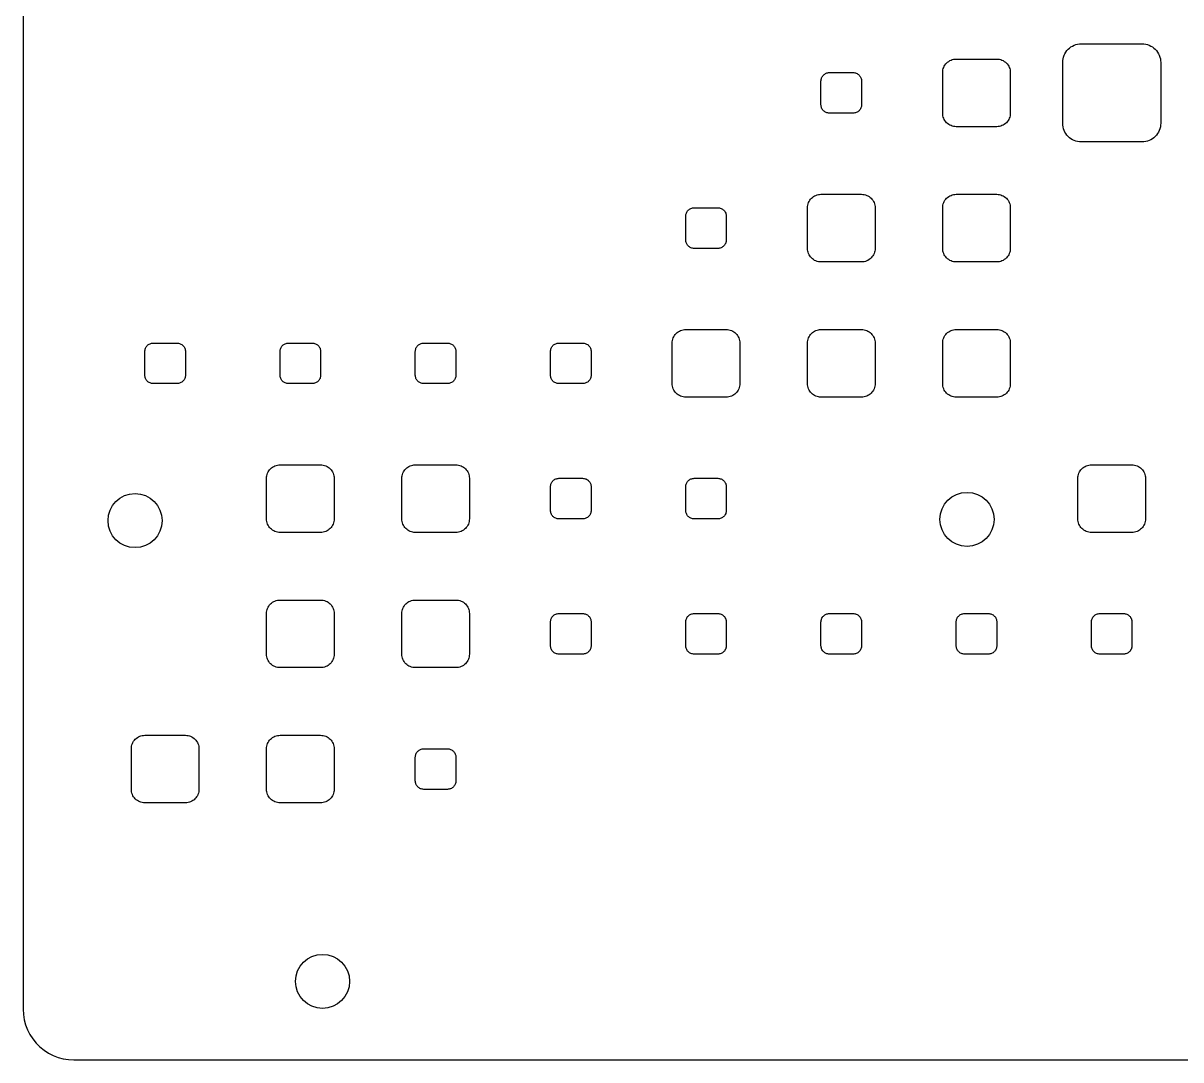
# Model space of a CAD drawing. Header units: millimetres. Extents: x 0 to 324, y 0 to 122.
# Drawn here: x 0 to 68.5, y 0 to 61.3 of the extents above; entities that cross this region are included whole.
import ezdxf

# ---------------------------------------------------------------- set-up
doc = ezdxf.new("R2010")
doc.units = ezdxf.units.MM
doc.layers.add('CUT', color=7, linetype='Continuous')

msp = doc.modelspace()

# ---------------------------------------------------------------- linework, layer by layer
at = {"layer": 'CUT'}
msp.add_lwpolyline([(0, 119.4), (0, 3), (0.016, 2.686), (0.066, 2.376), (0.147, 2.073), (0.259, 1.78), (0.402, 1.5), (0.573, 1.237), (0.771, 0.993), (0.993, 0.771), (1.237, 0.573), (1.5, 0.402), (1.78, 0.259), (2.073, 0.147), (2.376, 0.066), (2.686, 0.016), (3, 0), (132.22, 0)], dxfattribs=at)
for points in [[(66.2, 54.3), (62.6, 54.3), (62.492, 54.305), (62.385, 54.321), (62.281, 54.347), (62.179, 54.384), (62.081, 54.43), (61.989, 54.485), (61.902, 54.55), (61.822, 54.622), (61.75, 54.702), (61.685, 54.789), (61.63, 54.881), (61.584, 54.979), (61.547, 55.081), (61.521, 55.185), (61.505, 55.292), (61.5, 55.4), (61.5, 59), (61.505, 59.108), (61.521, 59.215), (61.547, 59.319), (61.584, 59.421), (61.63, 59.519), (61.685, 59.611), (61.75, 59.698), (61.822, 59.778), (61.902, 59.85), (61.989, 59.915), (62.081, 59.97), (62.179, 60.016), (62.281, 60.053), (62.385, 60.079), (62.492, 60.095), (62.6, 60.1), (66.2, 60.1), (66.308, 60.095), (66.415, 60.079), (66.519, 60.053), (66.621, 60.016), (66.719, 59.97), (66.811, 59.915), (66.898, 59.85), (66.978, 59.778), (67.05, 59.698), (67.115, 59.611), (67.17, 59.519), (67.216, 59.421), (67.253, 59.319), (67.279, 59.215), (67.295, 59.108), (67.3, 59), (67.3, 55.4), (67.295, 55.292), (67.279, 55.185), (67.253, 55.081), (67.216, 54.979), (67.17, 54.881), (67.115, 54.789), (67.05, 54.702), (66.978, 54.622), (66.898, 54.55), (66.811, 54.485), (66.719, 54.43), (66.621, 54.384), (66.519, 54.347), (66.415, 54.321), (66.308, 54.305)], [(57.6, 55.2), (55.2, 55.2), (55.122, 55.204), (55.044, 55.215), (54.968, 55.234), (54.894, 55.261), (54.823, 55.294), (54.756, 55.335), (54.692, 55.382), (54.634, 55.434), (54.582, 55.492), (54.535, 55.556), (54.494, 55.623), (54.461, 55.694), (54.434, 55.768), (54.415, 55.844), (54.404, 55.922), (54.4, 56), (54.4, 58.4), (54.404, 58.478), (54.415, 58.556), (54.434, 58.632), (54.461, 58.706), (54.494, 58.777), (54.535, 58.844), (54.582, 58.908), (54.634, 58.966), (54.692, 59.018), (54.756, 59.065), (54.823, 59.106), (54.894, 59.139), (54.968, 59.166), (55.044, 59.185), (55.122, 59.196), (55.2, 59.2), (57.6, 59.2), (57.678, 59.196), (57.756, 59.185), (57.832, 59.166), (57.906, 59.139), (57.977, 59.106), (58.044, 59.065), (58.108, 59.018), (58.166, 58.966), (58.218, 58.908), (58.265, 58.844), (58.306, 58.777), (58.339, 58.706), (58.366, 58.632), (58.385, 58.556), (58.396, 58.478), (58.4, 58.4), (58.4, 56), (58.396, 55.922), (58.385, 55.844), (58.366, 55.768), (58.339, 55.694), (58.306, 55.623), (58.265, 55.556), (58.218, 55.492), (58.166, 55.434), (58.108, 55.382), (58.044, 55.335), (57.977, 55.294), (57.906, 55.261), (57.832, 55.234), (57.756, 55.215), (57.678, 55.204)], [(49.149, 56.002), (49.1, 56), (47.7, 56), (47.651, 56.002), (47.602, 56.01), (47.555, 56.022), (47.509, 56.038), (47.464, 56.059), (47.422, 56.084), (47.383, 56.113), (47.346, 56.146), (47.313, 56.183), (47.284, 56.222), (47.259, 56.264), (47.238, 56.309), (47.222, 56.355), (47.21, 56.402), (47.202, 56.451), (47.2, 56.5), (47.2, 57.9), (47.202, 57.949), (47.21, 57.998), (47.222, 58.045), (47.238, 58.091), (47.259, 58.136), (47.284, 58.178), (47.313, 58.217), (47.346, 58.254), (47.383, 58.287), (47.422, 58.316), (47.464, 58.341), (47.509, 58.362), (47.555, 58.378), (47.602, 58.39), (47.651, 58.398), (47.7, 58.4), (49.1, 58.4), (49.149, 58.398), (49.198, 58.39), (49.245, 58.378), (49.291, 58.362), (49.336, 58.341), (49.378, 58.316), (49.417, 58.287), (49.454, 58.254), (49.487, 58.217), (49.516, 58.178), (49.541, 58.136), (49.562, 58.091), (49.578, 58.045), (49.59, 57.998), (49.598, 57.949), (49.6, 57.9), (49.6, 56.5), (49.598, 56.451), (49.59, 56.402), (49.578, 56.355), (49.562, 56.309), (49.541, 56.264), (49.516, 56.222), (49.487, 56.183), (49.454, 56.146), (49.417, 56.113), (49.378, 56.084), (49.336, 56.059), (49.291, 56.038), (49.245, 56.022), (49.198, 56.01)], [(49.678, 47.204), (49.6, 47.2), (47.2, 47.2), (47.122, 47.204), (47.044, 47.215), (46.968, 47.234), (46.894, 47.261), (46.823, 47.294), (46.756, 47.335), (46.692, 47.382), (46.634, 47.434), (46.582, 47.492), (46.535, 47.556), (46.494, 47.623), (46.461, 47.694), (46.434, 47.768), (46.415, 47.844), (46.404, 47.922), (46.4, 48), (46.4, 50.4), (46.404, 50.478), (46.415, 50.556), (46.434, 50.632), (46.461, 50.706), (46.494, 50.777), (46.535, 50.844), (46.582, 50.908), (46.634, 50.966), (46.692, 51.018), (46.756, 51.065), (46.823, 51.106), (46.894, 51.139), (46.968, 51.166), (47.044, 51.185), (47.122, 51.196), (47.2, 51.2), (49.6, 51.2), (49.678, 51.196), (49.756, 51.185), (49.832, 51.166), (49.906, 51.139), (49.977, 51.106), (50.044, 51.065), (50.108, 51.018), (50.166, 50.966), (50.218, 50.908), (50.265, 50.844), (50.306, 50.777), (50.339, 50.706), (50.366, 50.632), (50.385, 50.556), (50.396, 50.478), (50.4, 50.4), (50.4, 48), (50.396, 47.922), (50.385, 47.844), (50.366, 47.768), (50.339, 47.694), (50.306, 47.623), (50.265, 47.556), (50.218, 47.492), (50.166, 47.434), (50.108, 47.382), (50.044, 47.335), (49.977, 47.294), (49.906, 47.261), (49.832, 47.234), (49.756, 47.215)], [(57.6, 47.2), (55.2, 47.2), (55.122, 47.204), (55.044, 47.215), (54.968, 47.234), (54.894, 47.261), (54.823, 47.294), (54.756, 47.335), (54.692, 47.382), (54.634, 47.434), (54.582, 47.492), (54.535, 47.556), (54.494, 47.623), (54.461, 47.694), (54.434, 47.768), (54.415, 47.844), (54.404, 47.922), (54.4, 48), (54.4, 50.4), (54.404, 50.478), (54.415, 50.556), (54.434, 50.632), (54.461, 50.706), (54.494, 50.777), (54.535, 50.844), (54.582, 50.908), (54.634, 50.966), (54.692, 51.018), (54.756, 51.065), (54.823, 51.106), (54.894, 51.139), (54.968, 51.166), (55.044, 51.185), (55.122, 51.196), (55.2, 51.2), (57.6, 51.2), (57.678, 51.196), (57.756, 51.185), (57.832, 51.166), (57.906, 51.139), (57.977, 51.106), (58.044, 51.065), (58.108, 51.018), (58.166, 50.966), (58.218, 50.908), (58.265, 50.844), (58.306, 50.777), (58.339, 50.706), (58.366, 50.632), (58.385, 50.556), (58.396, 50.478), (58.4, 50.4), (58.4, 48), (58.396, 47.922), (58.385, 47.844), (58.366, 47.768), (58.339, 47.694), (58.306, 47.623), (58.265, 47.556), (58.218, 47.492), (58.166, 47.434), (58.108, 47.382), (58.044, 47.335), (57.977, 47.294), (57.906, 47.261), (57.832, 47.234), (57.756, 47.215), (57.678, 47.204)], [(41.1, 48), (39.7, 48), (39.651, 48.002), (39.602, 48.01), (39.555, 48.022), (39.509, 48.038), (39.464, 48.059), (39.422, 48.084), (39.383, 48.113), (39.346, 48.146), (39.313, 48.183), (39.284, 48.222), (39.259, 48.264), (39.238, 48.309), (39.222, 48.355), (39.21, 48.402), (39.202, 48.451), (39.2, 48.5), (39.2, 49.9), (39.202, 49.949), (39.21, 49.998), (39.222, 50.045), (39.238, 50.091), (39.259, 50.136), (39.284, 50.178), (39.313, 50.217), (39.346, 50.254), (39.383, 50.287), (39.422, 50.316), (39.464, 50.341), (39.509, 50.362), (39.555, 50.378), (39.602, 50.39), (39.651, 50.398), (39.7, 50.4), (41.1, 50.4), (41.149, 50.398), (41.198, 50.39), (41.245, 50.378), (41.291, 50.362), (41.336, 50.341), (41.378, 50.316), (41.417, 50.287), (41.454, 50.254), (41.487, 50.217), (41.516, 50.178), (41.541, 50.136), (41.562, 50.091), (41.578, 50.045), (41.59, 49.998), (41.598, 49.949), (41.6, 49.9), (41.6, 48.5), (41.598, 48.451), (41.59, 48.402), (41.578, 48.355), (41.562, 48.309), (41.541, 48.264), (41.516, 48.222), (41.487, 48.183), (41.454, 48.146), (41.417, 48.113), (41.378, 48.084), (41.336, 48.059), (41.291, 48.038), (41.245, 48.022), (41.198, 48.01), (41.149, 48.002)], [(41.6, 39.2), (39.2, 39.2), (39.122, 39.204), (39.044, 39.215), (38.968, 39.234), (38.894, 39.261), (38.823, 39.294), (38.756, 39.335), (38.692, 39.382), (38.634, 39.434), (38.582, 39.492), (38.535, 39.556), (38.494, 39.623), (38.461, 39.694), (38.434, 39.768), (38.415, 39.844), (38.404, 39.922), (38.4, 40), (38.4, 42.4), (38.404, 42.478), (38.415, 42.556), (38.434, 42.632), (38.461, 42.706), (38.494, 42.777), (38.535, 42.844), (38.582, 42.908), (38.634, 42.966), (38.692, 43.018), (38.756, 43.065), (38.823, 43.106), (38.894, 43.139), (38.968, 43.166), (39.044, 43.185), (39.122, 43.196), (39.2, 43.2), (41.6, 43.2), (41.678, 43.196), (41.756, 43.185), (41.832, 43.166), (41.906, 43.139), (41.977, 43.106), (42.044, 43.065), (42.108, 43.018), (42.166, 42.966), (42.218, 42.908), (42.265, 42.844), (42.306, 42.777), (42.339, 42.706), (42.366, 42.632), (42.385, 42.556), (42.396, 42.478), (42.4, 42.4), (42.4, 40), (42.396, 39.922), (42.385, 39.844), (42.366, 39.768), (42.339, 39.694), (42.306, 39.623), (42.265, 39.556), (42.218, 39.492), (42.166, 39.434), (42.108, 39.382), (42.044, 39.335), (41.977, 39.294), (41.906, 39.261), (41.832, 39.234), (41.756, 39.215), (41.678, 39.204)], [(49.678, 39.204), (49.6, 39.2), (47.2, 39.2), (47.122, 39.204), (47.044, 39.215), (46.968, 39.234), (46.894, 39.261), (46.823, 39.294), (46.756, 39.335), (46.692, 39.382), (46.634, 39.434), (46.582, 39.492), (46.535, 39.556), (46.494, 39.623), (46.461, 39.694), (46.434, 39.768), (46.415, 39.844), (46.404, 39.922), (46.4, 40), (46.4, 42.4), (46.404, 42.478), (46.415, 42.556), (46.434, 42.632), (46.461, 42.706), (46.494, 42.777), (46.535, 42.844), (46.582, 42.908), (46.634, 42.966), (46.692, 43.018), (46.756, 43.065), (46.823, 43.106), (46.894, 43.139), (46.968, 43.166), (47.044, 43.185), (47.122, 43.196), (47.2, 43.2), (49.6, 43.2), (49.678, 43.196), (49.756, 43.185), (49.832, 43.166), (49.906, 43.139), (49.977, 43.106), (50.044, 43.065), (50.108, 43.018), (50.166, 42.966), (50.218, 42.908), (50.265, 42.844), (50.306, 42.777), (50.339, 42.706), (50.366, 42.632), (50.385, 42.556), (50.396, 42.478), (50.4, 42.4), (50.4, 40), (50.396, 39.922), (50.385, 39.844), (50.366, 39.768), (50.339, 39.694), (50.306, 39.623), (50.265, 39.556), (50.218, 39.492), (50.166, 39.434), (50.108, 39.382), (50.044, 39.335), (49.977, 39.294), (49.906, 39.261), (49.832, 39.234), (49.756, 39.215)], [(57.756, 39.215), (57.678, 39.204), (57.6, 39.2), (55.2, 39.2), (55.122, 39.204), (55.044, 39.215), (54.968, 39.234), (54.894, 39.261), (54.823, 39.294), (54.756, 39.335), (54.692, 39.382), (54.634, 39.434), (54.582, 39.492), (54.535, 39.556), (54.494, 39.623), (54.461, 39.694), (54.434, 39.768), (54.415, 39.844), (54.404, 39.922), (54.4, 40), (54.4, 42.4), (54.404, 42.478), (54.415, 42.556), (54.434, 42.632), (54.461, 42.706), (54.494, 42.777), (54.535, 42.844), (54.582, 42.908), (54.634, 42.966), (54.692, 43.018), (54.756, 43.065), (54.823, 43.106), (54.894, 43.139), (54.968, 43.166), (55.044, 43.185), (55.122, 43.196), (55.2, 43.2), (57.6, 43.2), (57.678, 43.196), (57.756, 43.185), (57.832, 43.166), (57.906, 43.139), (57.977, 43.106), (58.044, 43.065), (58.108, 43.018), (58.166, 42.966), (58.218, 42.908), (58.265, 42.844), (58.306, 42.777), (58.339, 42.706), (58.366, 42.632), (58.385, 42.556), (58.396, 42.478), (58.4, 42.4), (58.4, 40), (58.396, 39.922), (58.385, 39.844), (58.366, 39.768), (58.339, 39.694), (58.306, 39.623), (58.265, 39.556), (58.218, 39.492), (58.166, 39.434), (58.108, 39.382), (58.044, 39.335), (57.977, 39.294), (57.906, 39.261), (57.832, 39.234)], [(9.149, 40.002), (9.1, 40), (7.7, 40), (7.651, 40.002), (7.602, 40.01), (7.555, 40.022), (7.509, 40.038), (7.464, 40.059), (7.422, 40.084), (7.383, 40.113), (7.346, 40.146), (7.313, 40.183), (7.284, 40.222), (7.259, 40.264), (7.238, 40.309), (7.222, 40.355), (7.21, 40.402), (7.202, 40.451), (7.2, 40.5), (7.2, 41.9), (7.202, 41.949), (7.21, 41.998), (7.222, 42.045), (7.238, 42.091), (7.259, 42.136), (7.284, 42.178), (7.313, 42.217), (7.346, 42.254), (7.383, 42.287), (7.422, 42.316), (7.464, 42.341), (7.509, 42.362), (7.555, 42.378), (7.602, 42.39), (7.651, 42.398), (7.7, 42.4), (9.1, 42.4), (9.149, 42.398), (9.198, 42.39), (9.245, 42.378), (9.291, 42.362), (9.336, 42.341), (9.378, 42.316), (9.417, 42.287), (9.454, 42.254), (9.487, 42.217), (9.516, 42.178), (9.541, 42.136), (9.562, 42.091), (9.578, 42.045), (9.59, 41.998), (9.598, 41.949), (9.6, 41.9), (9.6, 40.5), (9.598, 40.451), (9.59, 40.402), (9.578, 40.355), (9.562, 40.309), (9.541, 40.264), (9.516, 40.222), (9.487, 40.183), (9.454, 40.146), (9.417, 40.113), (9.378, 40.084), (9.336, 40.059), (9.291, 40.038), (9.245, 40.022), (9.198, 40.01)], [(17.149, 40.002), (17.1, 40), (15.7, 40), (15.651, 40.002), (15.602, 40.01), (15.555, 40.022), (15.509, 40.038), (15.464, 40.059), (15.422, 40.084), (15.383, 40.113), (15.346, 40.146), (15.313, 40.183), (15.284, 40.222), (15.259, 40.264), (15.238, 40.309), (15.222, 40.355), (15.21, 40.402), (15.202, 40.451), (15.2, 40.5), (15.2, 41.9), (15.202, 41.949), (15.21, 41.998), (15.222, 42.045), (15.238, 42.091), (15.259, 42.136), (15.284, 42.178), (15.313, 42.217), (15.346, 42.254), (15.383, 42.287), (15.422, 42.316), (15.464, 42.341), (15.509, 42.362), (15.555, 42.378), (15.602, 42.39), (15.651, 42.398), (15.7, 42.4), (17.1, 42.4), (17.149, 42.398), (17.198, 42.39), (17.245, 42.378), (17.291, 42.362), (17.336, 42.341), (17.378, 42.316), (17.417, 42.287), (17.454, 42.254), (17.487, 42.217), (17.516, 42.178), (17.541, 42.136), (17.562, 42.091), (17.578, 42.045), (17.59, 41.998), (17.598, 41.949), (17.6, 41.9), (17.6, 40.5), (17.598, 40.451), (17.59, 40.402), (17.578, 40.355), (17.562, 40.309), (17.541, 40.264), (17.516, 40.222), (17.487, 40.183), (17.454, 40.146), (17.417, 40.113), (17.378, 40.084), (17.336, 40.059), (17.291, 40.038), (17.245, 40.022), (17.198, 40.01)], [(25.1, 40), (23.7, 40), (23.651, 40.002), (23.602, 40.01), (23.555, 40.022), (23.509, 40.038), (23.464, 40.059), (23.422, 40.084), (23.383, 40.113), (23.346, 40.146), (23.313, 40.183), (23.284, 40.222), (23.259, 40.264), (23.238, 40.309), (23.222, 40.355), (23.21, 40.402), (23.202, 40.451), (23.2, 40.5), (23.2, 41.9), (23.202, 41.949), (23.21, 41.998), (23.222, 42.045), (23.238, 42.091), (23.259, 42.136), (23.284, 42.178), (23.313, 42.217), (23.346, 42.254), (23.383, 42.287), (23.422, 42.316), (23.464, 42.341), (23.509, 42.362), (23.555, 42.378), (23.602, 42.39), (23.651, 42.398), (23.7, 42.4), (25.1, 42.4), (25.149, 42.398), (25.198, 42.39), (25.245, 42.378), (25.291, 42.362), (25.336, 42.341), (25.378, 42.316), (25.417, 42.287), (25.454, 42.254), (25.487, 42.217), (25.516, 42.178), (25.541, 42.136), (25.562, 42.091), (25.578, 42.045), (25.59, 41.998), (25.598, 41.949), (25.6, 41.9), (25.6, 40.5), (25.598, 40.451), (25.59, 40.402), (25.578, 40.355), (25.562, 40.309), (25.541, 40.264), (25.516, 40.222), (25.487, 40.183), (25.454, 40.146), (25.417, 40.113), (25.378, 40.084), (25.336, 40.059), (25.291, 40.038), (25.245, 40.022), (25.198, 40.01), (25.149, 40.002)], [(33.1, 40), (31.7, 40), (31.651, 40.002), (31.602, 40.01), (31.555, 40.022), (31.509, 40.038), (31.464, 40.059), (31.422, 40.084), (31.383, 40.113), (31.346, 40.146), (31.313, 40.183), (31.284, 40.222), (31.259, 40.264), (31.238, 40.309), (31.222, 40.355), (31.21, 40.402), (31.202, 40.451), (31.2, 40.5), (31.2, 41.9), (31.202, 41.949), (31.21, 41.998), (31.222, 42.045), (31.238, 42.091), (31.259, 42.136), (31.284, 42.178), (31.313, 42.217), (31.346, 42.254), (31.383, 42.287), (31.422, 42.316), (31.464, 42.341), (31.509, 42.362), (31.555, 42.378), (31.602, 42.39), (31.651, 42.398), (31.7, 42.4), (33.1, 42.4), (33.149, 42.398), (33.198, 42.39), (33.245, 42.378), (33.291, 42.362), (33.336, 42.341), (33.378, 42.316), (33.417, 42.287), (33.454, 42.254), (33.487, 42.217), (33.516, 42.178), (33.541, 42.136), (33.562, 42.091), (33.578, 42.045), (33.59, 41.998), (33.598, 41.949), (33.6, 41.9), (33.6, 40.5), (33.598, 40.451), (33.59, 40.402), (33.578, 40.355), (33.562, 40.309), (33.541, 40.264), (33.516, 40.222), (33.487, 40.183), (33.454, 40.146), (33.417, 40.113), (33.378, 40.084), (33.336, 40.059), (33.291, 40.038), (33.245, 40.022), (33.198, 40.01), (33.149, 40.002)], [(17.6, 31.2), (15.2, 31.2), (15.122, 31.204), (15.044, 31.215), (14.968, 31.234), (14.894, 31.261), (14.823, 31.294), (14.756, 31.335), (14.692, 31.382), (14.634, 31.434), (14.582, 31.492), (14.535, 31.556), (14.494, 31.623), (14.461, 31.694), (14.434, 31.768), (14.415, 31.844), (14.404, 31.922), (14.4, 32), (14.4, 34.4), (14.404, 34.478), (14.415, 34.556), (14.434, 34.632), (14.461, 34.706), (14.494, 34.777), (14.535, 34.844), (14.582, 34.908), (14.634, 34.966), (14.692, 35.018), (14.756, 35.065), (14.823, 35.106), (14.894, 35.139), (14.968, 35.166), (15.044, 35.185), (15.122, 35.196), (15.2, 35.2), (17.6, 35.2), (17.678, 35.196), (17.756, 35.185), (17.832, 35.166), (17.906, 35.139), (17.977, 35.106), (18.044, 35.065), (18.108, 35.018), (18.166, 34.966), (18.218, 34.908), (18.265, 34.844), (18.306, 34.777), (18.339, 34.706), (18.366, 34.632), (18.385, 34.556), (18.396, 34.478), (18.4, 34.4), (18.4, 32), (18.396, 31.922), (18.385, 31.844), (18.366, 31.768), (18.339, 31.694), (18.306, 31.623), (18.265, 31.556), (18.218, 31.492), (18.166, 31.434), (18.108, 31.382), (18.044, 31.335), (17.977, 31.294), (17.906, 31.261), (17.832, 31.234), (17.756, 31.215), (17.678, 31.204)], [(25.6, 31.2), (23.2, 31.2), (23.122, 31.204), (23.044, 31.215), (22.968, 31.234), (22.894, 31.261), (22.823, 31.294), (22.756, 31.335), (22.692, 31.382), (22.634, 31.434), (22.582, 31.492), (22.535, 31.556), (22.494, 31.623), (22.461, 31.694), (22.434, 31.768), (22.415, 31.844), (22.404, 31.922), (22.4, 32), (22.4, 34.4), (22.404, 34.478), (22.415, 34.556), (22.434, 34.632), (22.461, 34.706), (22.494, 34.777), (22.535, 34.844), (22.582, 34.908), (22.634, 34.966), (22.692, 35.018), (22.756, 35.065), (22.823, 35.106), (22.894, 35.139), (22.968, 35.166), (23.044, 35.185), (23.122, 35.196), (23.2, 35.2), (25.6, 35.2), (25.678, 35.196), (25.756, 35.185), (25.832, 35.166), (25.906, 35.139), (25.977, 35.106), (26.044, 35.065), (26.108, 35.018), (26.166, 34.966), (26.218, 34.908), (26.265, 34.844), (26.306, 34.777), (26.339, 34.706), (26.366, 34.632), (26.385, 34.556), (26.396, 34.478), (26.4, 34.4), (26.4, 32), (26.396, 31.922), (26.385, 31.844), (26.366, 31.768), (26.339, 31.694), (26.306, 31.623), (26.265, 31.556), (26.218, 31.492), (26.166, 31.434), (26.108, 31.382), (26.044, 31.335), (25.977, 31.294), (25.906, 31.261), (25.832, 31.234), (25.756, 31.215), (25.678, 31.204)], [(65.6, 31.2), (63.2, 31.2), (63.122, 31.204), (63.044, 31.215), (62.968, 31.234), (62.894, 31.261), (62.823, 31.294), (62.756, 31.335), (62.692, 31.382), (62.634, 31.434), (62.582, 31.492), (62.535, 31.556), (62.494, 31.623), (62.461, 31.694), (62.434, 31.768), (62.415, 31.844), (62.404, 31.922), (62.4, 32), (62.4, 34.4), (62.404, 34.478), (62.415, 34.556), (62.434, 34.632), (62.461, 34.706), (62.494, 34.777), (62.535, 34.844), (62.582, 34.908), (62.634, 34.966), (62.692, 35.018), (62.756, 35.065), (62.823, 35.106), (62.894, 35.139), (62.968, 35.166), (63.044, 35.185), (63.122, 35.196), (63.2, 35.2), (65.6, 35.2), (65.678, 35.196), (65.756, 35.185), (65.832, 35.166), (65.906, 35.139), (65.977, 35.106), (66.044, 35.065), (66.108, 35.018), (66.166, 34.966), (66.218, 34.908), (66.265, 34.844), (66.306, 34.777), (66.339, 34.706), (66.366, 34.632), (66.385, 34.556), (66.396, 34.478), (66.4, 34.4), (66.4, 32), (66.396, 31.922), (66.385, 31.844), (66.366, 31.768), (66.339, 31.694), (66.306, 31.623), (66.265, 31.556), (66.218, 31.492), (66.166, 31.434), (66.108, 31.382), (66.044, 31.335), (65.977, 31.294), (65.906, 31.261), (65.832, 31.234), (65.756, 31.215), (65.678, 31.204)], [(33.149, 32.002), (33.1, 32), (31.7, 32), (31.651, 32.002), (31.602, 32.01), (31.555, 32.022), (31.509, 32.038), (31.464, 32.059), (31.422, 32.084), (31.383, 32.113), (31.346, 32.146), (31.313, 32.183), (31.284, 32.222), (31.259, 32.264), (31.238, 32.309), (31.222, 32.355), (31.21, 32.402), (31.202, 32.451), (31.2, 32.5), (31.2, 33.9), (31.202, 33.949), (31.21, 33.998), (31.222, 34.045), (31.238, 34.091), (31.259, 34.136), (31.284, 34.178), (31.313, 34.217), (31.346, 34.254), (31.383, 34.287), (31.422, 34.316), (31.464, 34.341), (31.509, 34.362), (31.555, 34.378), (31.602, 34.39), (31.651, 34.398), (31.7, 34.4), (33.1, 34.4), (33.149, 34.398), (33.198, 34.39), (33.245, 34.378), (33.291, 34.362), (33.336, 34.341), (33.378, 34.316), (33.417, 34.287), (33.454, 34.254), (33.487, 34.217), (33.516, 34.178), (33.541, 34.136), (33.562, 34.091), (33.578, 34.045), (33.59, 33.998), (33.598, 33.949), (33.6, 33.9), (33.6, 32.5), (33.598, 32.451), (33.59, 32.402), (33.578, 32.355), (33.562, 32.309), (33.541, 32.264), (33.516, 32.222), (33.487, 32.183), (33.454, 32.146), (33.417, 32.113), (33.378, 32.084), (33.336, 32.059), (33.291, 32.038), (33.245, 32.022), (33.198, 32.01)], [(41.1, 32), (39.7, 32), (39.651, 32.002), (39.602, 32.01), (39.555, 32.022), (39.509, 32.038), (39.464, 32.059), (39.422, 32.084), (39.383, 32.113), (39.346, 32.146), (39.313, 32.183), (39.284, 32.222), (39.259, 32.264), (39.238, 32.309), (39.222, 32.355), (39.21, 32.402), (39.202, 32.451), (39.2, 32.5), (39.2, 33.9), (39.202, 33.949), (39.21, 33.998), (39.222, 34.045), (39.238, 34.091), (39.259, 34.136), (39.284, 34.178), (39.313, 34.217), (39.346, 34.254), (39.383, 34.287), (39.422, 34.316), (39.464, 34.341), (39.509, 34.362), (39.555, 34.378), (39.602, 34.39), (39.651, 34.398), (39.7, 34.4), (41.1, 34.4), (41.149, 34.398), (41.198, 34.39), (41.245, 34.378), (41.291, 34.362), (41.336, 34.341), (41.378, 34.316), (41.417, 34.287), (41.454, 34.254), (41.487, 34.217), (41.516, 34.178), (41.541, 34.136), (41.562, 34.091), (41.578, 34.045), (41.59, 33.998), (41.598, 33.949), (41.6, 33.9), (41.6, 32.5), (41.598, 32.451), (41.59, 32.402), (41.578, 32.355), (41.562, 32.309), (41.541, 32.264), (41.516, 32.222), (41.487, 32.183), (41.454, 32.146), (41.417, 32.113), (41.378, 32.084), (41.336, 32.059), (41.291, 32.038), (41.245, 32.022), (41.198, 32.01), (41.149, 32.002)], [(17.6, 23.2), (15.2, 23.2), (15.122, 23.204), (15.044, 23.215), (14.968, 23.234), (14.894, 23.261), (14.823, 23.294), (14.756, 23.335), (14.692, 23.382), (14.634, 23.434), (14.582, 23.492), (14.535, 23.556), (14.494, 23.623), (14.461, 23.694), (14.434, 23.768), (14.415, 23.844), (14.404, 23.922), (14.4, 24), (14.4, 26.4), (14.404, 26.478), (14.415, 26.556), (14.434, 26.632), (14.461, 26.706), (14.494, 26.777), (14.535, 26.844), (14.582, 26.908), (14.634, 26.966), (14.692, 27.018), (14.756, 27.065), (14.823, 27.106), (14.894, 27.139), (14.968, 27.166), (15.044, 27.185), (15.122, 27.196), (15.2, 27.2), (17.6, 27.2), (17.678, 27.196), (17.756, 27.185), (17.832, 27.166), (17.906, 27.139), (17.977, 27.106), (18.044, 27.065), (18.108, 27.018), (18.166, 26.966), (18.218, 26.908), (18.265, 26.844), (18.306, 26.777), (18.339, 26.706), (18.366, 26.632), (18.385, 26.556), (18.396, 26.478), (18.4, 26.4), (18.4, 24), (18.396, 23.922), (18.385, 23.844), (18.366, 23.768), (18.339, 23.694), (18.306, 23.623), (18.265, 23.556), (18.218, 23.492), (18.166, 23.434), (18.108, 23.382), (18.044, 23.335), (17.977, 23.294), (17.906, 23.261), (17.832, 23.234), (17.756, 23.215), (17.678, 23.204)], [(25.678, 23.204), (25.6, 23.2), (23.2, 23.2), (23.122, 23.204), (23.044, 23.215), (22.968, 23.234), (22.894, 23.261), (22.823, 23.294), (22.756, 23.335), (22.692, 23.382), (22.634, 23.434), (22.582, 23.492), (22.535, 23.556), (22.494, 23.623), (22.461, 23.694), (22.434, 23.768), (22.415, 23.844), (22.404, 23.922), (22.4, 24), (22.4, 26.4), (22.404, 26.478), (22.415, 26.556), (22.434, 26.632), (22.461, 26.706), (22.494, 26.777), (22.535, 26.844), (22.582, 26.908), (22.634, 26.966), (22.692, 27.018), (22.756, 27.065), (22.823, 27.106), (22.894, 27.139), (22.968, 27.166), (23.044, 27.185), (23.122, 27.196), (23.2, 27.2), (25.6, 27.2), (25.678, 27.196), (25.756, 27.185), (25.832, 27.166), (25.906, 27.139), (25.977, 27.106), (26.044, 27.065), (26.108, 27.018), (26.166, 26.966), (26.218, 26.908), (26.265, 26.844), (26.306, 26.777), (26.339, 26.706), (26.366, 26.632), (26.385, 26.556), (26.396, 26.478), (26.4, 26.4), (26.4, 24), (26.396, 23.922), (26.385, 23.844), (26.366, 23.768), (26.339, 23.694), (26.306, 23.623), (26.265, 23.556), (26.218, 23.492), (26.166, 23.434), (26.108, 23.382), (26.044, 23.335), (25.977, 23.294), (25.906, 23.261), (25.832, 23.234), (25.756, 23.215)], [(33.149, 24.002), (33.1, 24), (31.7, 24), (31.651, 24.002), (31.602, 24.01), (31.555, 24.022), (31.509, 24.038), (31.464, 24.059), (31.422, 24.084), (31.383, 24.113), (31.346, 24.146), (31.313, 24.183), (31.284, 24.222), (31.259, 24.264), (31.238, 24.309), (31.222, 24.355), (31.21, 24.402), (31.202, 24.451), (31.2, 24.5), (31.2, 25.9), (31.202, 25.949), (31.21, 25.998), (31.222, 26.045), (31.238, 26.091), (31.259, 26.136), (31.284, 26.178), (31.313, 26.217), (31.346, 26.254), (31.383, 26.287), (31.422, 26.316), (31.464, 26.341), (31.509, 26.362), (31.555, 26.378), (31.602, 26.39), (31.651, 26.398), (31.7, 26.4), (33.1, 26.4), (33.149, 26.398), (33.198, 26.39), (33.245, 26.378), (33.291, 26.362), (33.336, 26.341), (33.378, 26.316), (33.417, 26.287), (33.454, 26.254), (33.487, 26.217), (33.516, 26.178), (33.541, 26.136), (33.562, 26.091), (33.578, 26.045), (33.59, 25.998), (33.598, 25.949), (33.6, 25.9), (33.6, 24.5), (33.598, 24.451), (33.59, 24.402), (33.578, 24.355), (33.562, 24.309), (33.541, 24.264), (33.516, 24.222), (33.487, 24.183), (33.454, 24.146), (33.417, 24.113), (33.378, 24.084), (33.336, 24.059), (33.291, 24.038), (33.245, 24.022), (33.198, 24.01)], [(41.149, 24.002), (41.1, 24), (39.7, 24), (39.651, 24.002), (39.602, 24.01), (39.555, 24.022), (39.509, 24.038), (39.464, 24.059), (39.422, 24.084), (39.383, 24.113), (39.346, 24.146), (39.313, 24.183), (39.284, 24.222), (39.259, 24.264), (39.238, 24.309), (39.222, 24.355), (39.21, 24.402), (39.202, 24.451), (39.2, 24.5), (39.2, 25.9), (39.202, 25.949), (39.21, 25.998), (39.222, 26.045), (39.238, 26.091), (39.259, 26.136), (39.284, 26.178), (39.313, 26.217), (39.346, 26.254), (39.383, 26.287), (39.422, 26.316), (39.464, 26.341), (39.509, 26.362), (39.555, 26.378), (39.602, 26.39), (39.651, 26.398), (39.7, 26.4), (41.1, 26.4), (41.149, 26.398), (41.198, 26.39), (41.245, 26.378), (41.291, 26.362), (41.336, 26.341), (41.378, 26.316), (41.417, 26.287), (41.454, 26.254), (41.487, 26.217), (41.516, 26.178), (41.541, 26.136), (41.562, 26.091), (41.578, 26.045), (41.59, 25.998), (41.598, 25.949), (41.6, 25.9), (41.6, 24.5), (41.598, 24.451), (41.59, 24.402), (41.578, 24.355), (41.562, 24.309), (41.541, 24.264), (41.516, 24.222), (41.487, 24.183), (41.454, 24.146), (41.417, 24.113), (41.378, 24.084), (41.336, 24.059), (41.291, 24.038), (41.245, 24.022), (41.198, 24.01)], [(49.149, 24.002), (49.1, 24), (47.7, 24), (47.651, 24.002), (47.602, 24.01), (47.555, 24.022), (47.509, 24.038), (47.464, 24.059), (47.422, 24.084), (47.383, 24.113), (47.346, 24.146), (47.313, 24.183), (47.284, 24.222), (47.259, 24.264), (47.238, 24.309), (47.222, 24.355), (47.21, 24.402), (47.202, 24.451), (47.2, 24.5), (47.2, 25.9), (47.202, 25.949), (47.21, 25.998), (47.222, 26.045), (47.238, 26.091), (47.259, 26.136), (47.284, 26.178), (47.313, 26.217), (47.346, 26.254), (47.383, 26.287), (47.422, 26.316), (47.464, 26.341), (47.509, 26.362), (47.555, 26.378), (47.602, 26.39), (47.651, 26.398), (47.7, 26.4), (49.1, 26.4), (49.149, 26.398), (49.198, 26.39), (49.245, 26.378), (49.291, 26.362), (49.336, 26.341), (49.378, 26.316), (49.417, 26.287), (49.454, 26.254), (49.487, 26.217), (49.516, 26.178), (49.541, 26.136), (49.562, 26.091), (49.578, 26.045), (49.59, 25.998), (49.598, 25.949), (49.6, 25.9), (49.6, 24.5), (49.598, 24.451), (49.59, 24.402), (49.578, 24.355), (49.562, 24.309), (49.541, 24.264), (49.516, 24.222), (49.487, 24.183), (49.454, 24.146), (49.417, 24.113), (49.378, 24.084), (49.336, 24.059), (49.291, 24.038), (49.245, 24.022), (49.198, 24.01)], [(57.1, 24), (55.7, 24), (55.651, 24.002), (55.602, 24.01), (55.555, 24.022), (55.509, 24.038), (55.464, 24.059), (55.422, 24.084), (55.383, 24.113), (55.346, 24.146), (55.313, 24.183), (55.284, 24.222), (55.259, 24.264), (55.238, 24.309), (55.222, 24.355), (55.21, 24.402), (55.202, 24.451), (55.2, 24.5), (55.2, 25.9), (55.202, 25.949), (55.21, 25.998), (55.222, 26.045), (55.238, 26.091), (55.259, 26.136), (55.284, 26.178), (55.313, 26.217), (55.346, 26.254), (55.383, 26.287), (55.422, 26.316), (55.464, 26.341), (55.509, 26.362), (55.555, 26.378), (55.602, 26.39), (55.651, 26.398), (55.7, 26.4), (57.1, 26.4), (57.149, 26.398), (57.198, 26.39), (57.245, 26.378), (57.291, 26.362), (57.336, 26.341), (57.378, 26.316), (57.417, 26.287), (57.454, 26.254), (57.487, 26.217), (57.516, 26.178), (57.541, 26.136), (57.562, 26.091), (57.578, 26.045), (57.59, 25.998), (57.598, 25.949), (57.6, 25.9), (57.6, 24.5), (57.598, 24.451), (57.59, 24.402), (57.578, 24.355), (57.562, 24.309), (57.541, 24.264), (57.516, 24.222), (57.487, 24.183), (57.454, 24.146), (57.417, 24.113), (57.378, 24.084), (57.336, 24.059), (57.291, 24.038), (57.245, 24.022), (57.198, 24.01), (57.149, 24.002)], [(65.1, 24), (63.7, 24), (63.651, 24.002), (63.602, 24.01), (63.555, 24.022), (63.509, 24.038), (63.464, 24.059), (63.422, 24.084), (63.383, 24.113), (63.346, 24.146), (63.313, 24.183), (63.284, 24.222), (63.259, 24.264), (63.238, 24.309), (63.222, 24.355), (63.21, 24.402), (63.202, 24.451), (63.2, 24.5), (63.2, 25.9), (63.202, 25.949), (63.21, 25.998), (63.222, 26.045), (63.238, 26.091), (63.259, 26.136), (63.284, 26.178), (63.313, 26.217), (63.346, 26.254), (63.383, 26.287), (63.422, 26.316), (63.464, 26.341), (63.509, 26.362), (63.555, 26.378), (63.602, 26.39), (63.651, 26.398), (63.7, 26.4), (65.1, 26.4), (65.149, 26.398), (65.198, 26.39), (65.245, 26.378), (65.291, 26.362), (65.336, 26.341), (65.378, 26.316), (65.417, 26.287), (65.454, 26.254), (65.487, 26.217), (65.516, 26.178), (65.541, 26.136), (65.562, 26.091), (65.578, 26.045), (65.59, 25.998), (65.598, 25.949), (65.6, 25.9), (65.6, 24.5), (65.598, 24.451), (65.59, 24.402), (65.578, 24.355), (65.562, 24.309), (65.541, 24.264), (65.516, 24.222), (65.487, 24.183), (65.454, 24.146), (65.417, 24.113), (65.378, 24.084), (65.336, 24.059), (65.291, 24.038), (65.245, 24.022), (65.198, 24.01), (65.149, 24.002)], [(9.756, 15.215), (9.678, 15.204), (9.6, 15.2), (7.2, 15.2), (7.122, 15.204), (7.044, 15.215), (6.968, 15.234), (6.894, 15.261), (6.823, 15.294), (6.756, 15.335), (6.692, 15.382), (6.634, 15.434), (6.582, 15.492), (6.535, 15.556), (6.494, 15.623), (6.461, 15.694), (6.434, 15.768), (6.415, 15.844), (6.404, 15.922), (6.4, 16), (6.4, 18.4), (6.404, 18.478), (6.415, 18.556), (6.434, 18.632), (6.461, 18.706), (6.494, 18.777), (6.535, 18.844), (6.582, 18.908), (6.634, 18.966), (6.692, 19.018), (6.756, 19.065), (6.823, 19.106), (6.894, 19.139), (6.968, 19.166), (7.044, 19.185), (7.122, 19.196), (7.2, 19.2), (9.6, 19.2), (9.678, 19.196), (9.756, 19.185), (9.832, 19.166), (9.906, 19.139), (9.977, 19.106), (10.044, 19.065), (10.108, 19.018), (10.166, 18.966), (10.218, 18.908), (10.265, 18.844), (10.306, 18.777), (10.339, 18.706), (10.366, 18.632), (10.385, 18.556), (10.396, 18.478), (10.4, 18.4), (10.4, 16), (10.396, 15.922), (10.385, 15.844), (10.366, 15.768), (10.339, 15.694), (10.306, 15.623), (10.265, 15.556), (10.218, 15.492), (10.166, 15.434), (10.108, 15.382), (10.044, 15.335), (9.977, 15.294), (9.906, 15.261), (9.832, 15.234)], [(17.6, 15.2), (15.2, 15.2), (15.122, 15.204), (15.044, 15.215), (14.968, 15.234), (14.894, 15.261), (14.823, 15.294), (14.756, 15.335), (14.692, 15.382), (14.634, 15.434), (14.582, 15.492), (14.535, 15.556), (14.494, 15.623), (14.461, 15.694), (14.434, 15.768), (14.415, 15.844), (14.404, 15.922), (14.4, 16), (14.4, 18.4), (14.404, 18.478), (14.415, 18.556), (14.434, 18.632), (14.461, 18.706), (14.494, 18.777), (14.535, 18.844), (14.582, 18.908), (14.634, 18.966), (14.692, 19.018), (14.756, 19.065), (14.823, 19.106), (14.894, 19.139), (14.968, 19.166), (15.044, 19.185), (15.122, 19.196), (15.2, 19.2), (17.6, 19.2), (17.678, 19.196), (17.756, 19.185), (17.832, 19.166), (17.906, 19.139), (17.977, 19.106), (18.044, 19.065), (18.108, 19.018), (18.166, 18.966), (18.218, 18.908), (18.265, 18.844), (18.306, 18.777), (18.339, 18.706), (18.366, 18.632), (18.385, 18.556), (18.396, 18.478), (18.4, 18.4), (18.4, 16), (18.396, 15.922), (18.385, 15.844), (18.366, 15.768), (18.339, 15.694), (18.306, 15.623), (18.265, 15.556), (18.218, 15.492), (18.166, 15.434), (18.108, 15.382), (18.044, 15.335), (17.977, 15.294), (17.906, 15.261), (17.832, 15.234), (17.756, 15.215), (17.678, 15.204)], [(25.1, 16), (23.7, 16), (23.651, 16.002), (23.602, 16.01), (23.555, 16.022), (23.509, 16.038), (23.464, 16.059), (23.422, 16.084), (23.383, 16.113), (23.346, 16.146), (23.313, 16.183), (23.284, 16.222), (23.259, 16.264), (23.238, 16.309), (23.222, 16.355), (23.21, 16.402), (23.202, 16.451), (23.2, 16.5), (23.2, 17.9), (23.202, 17.949), (23.21, 17.998), (23.222, 18.045), (23.238, 18.091), (23.259, 18.136), (23.284, 18.178), (23.313, 18.217), (23.346, 18.254), (23.383, 18.287), (23.422, 18.316), (23.464, 18.341), (23.509, 18.362), (23.555, 18.378), (23.602, 18.39), (23.651, 18.398), (23.7, 18.4), (25.1, 18.4), (25.149, 18.398), (25.198, 18.39), (25.245, 18.378), (25.291, 18.362), (25.336, 18.341), (25.378, 18.316), (25.417, 18.287), (25.454, 18.254), (25.487, 18.217), (25.516, 18.178), (25.541, 18.136), (25.562, 18.091), (25.578, 18.045), (25.59, 17.998), (25.598, 17.949), (25.6, 17.9), (25.6, 16.5), (25.598, 16.451), (25.59, 16.402), (25.578, 16.355), (25.562, 16.309), (25.541, 16.264), (25.516, 16.222), (25.487, 16.183), (25.454, 16.146), (25.417, 16.113), (25.378, 16.084), (25.336, 16.059), (25.291, 16.038), (25.245, 16.022), (25.198, 16.01), (25.149, 16.002)]]:
    msp.add_lwpolyline(points, close=True, dxfattribs=at)
for centre in [(55.84, 31.97), (6.62, 31.9), (17.71, 4.64)]:
    msp.add_circle(centre, 1.6, dxfattribs=at)

doc.saveas('drawing.dxf')
